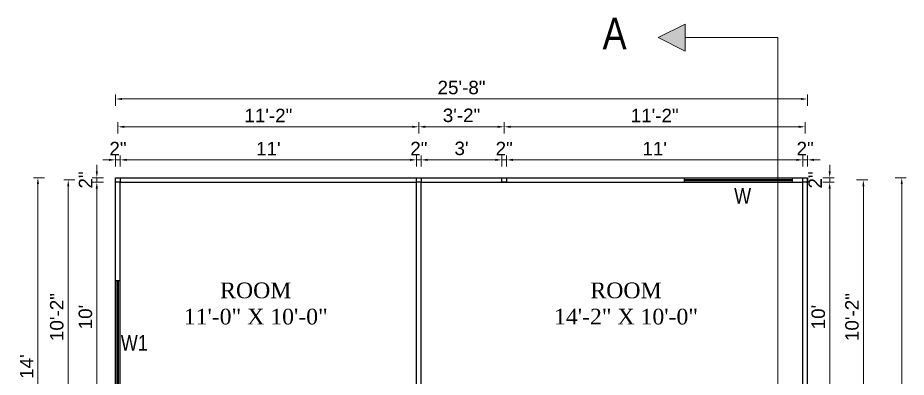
# Model space of a CAD drawing. Header units: inches. Extents: x 367408 to 389323, y -53247 to -41521.
# Drawn here: x 375802.5 to 376198.1, y -51576.1 to -51416.2 of the extents above; entities that cross this region are included whole.
import ezdxf

# ---------------------------------------------------------------- set-up
doc = ezdxf.new("R2010")
doc.units = ezdxf.units.IN
doc.header["$LTSCALE"] = 2
doc.header["$MEASUREMENT"] = 0
doc.header["$PDMODE"] = 34
doc.layers.get('0').update_dxf_attribs({"linetype": 'CONTINUOUS'})
doc.layers.get('DEFPOINTS').update_dxf_attribs({"color": 141, "linetype": 'CONTINUOUS'})
doc.layers.add('OUTLINE', color=1, linetype='CONTINUOUS', lineweight=25)
doc.layers.add('steps', color=253, linetype='CONTINUOUS', lineweight=20)
doc.styles.add('Lettring Text', font='arial.ttf')
doc.styles.get("Standard").update_dxf_attribs({"font": 'ARIALN.TTF'})
doc.dimstyles.new('Copy of Standard', dxfattribs={"dimtxt": 6, "dimasz": 2.875, "dimexe": 2, "dimexo": 4, "dimgap": 2, "dimtad": 1, "dimdec": 0, "dimrnd": 1, "dimzin": 0, "dimdsep": 46, "dimlunit": 4, "dimtxsty": 'Lettring Text', "dimcen": 0.1, "dimclrd": 7, "dimclre": 7, "dimclrt": 7, "dimazin": 0, "dimtfac": 0.645, "dimtdec": 0, "dimtmove": 1, "dimatfit": 0, "dimfxl": 3, "dimfxlon": 1, "dimtfillclr": 256, "dimtolj": 1, "dimtzin": 0, "dimlwd": -1, "dimlwe": -1, "dimarcsym": 2})

# ---------------------------------------------------------------- blocks, each defined once
blk = doc.blocks.new('*D941')
at = {"layer": 'DEFPOINTS', "color": 0, "ltscale": 0.5, "transparency": 16777216}
for p in [(375848.1, -51479.43), (375846.1, -51487.36), (375848.1, -51487.36)]:
    blk.add_point(p, dxfattribs=at)
at = {"layer": 'steps', "color": 7, "ltscale": 0.5, "transparency": 16777216}
for p, q in [((375843.22, -51479.43), (375840.35, -51479.43)), ((375846.1, -51482.43), (375846.1, -51477.43)), ((375846.1, -51479.43), (375848.1, -51479.43)), ((375848.1, -51482.43), (375848.1, -51477.43)), ((375850.97, -51479.43), (375853.85, -51479.43))]:
    blk.add_line(p, q, dxfattribs=at)
for points in [[(375843.22, -51478.95), (375843.22, -51479.91), (375846.1, -51479.43)], [(375850.97, -51478.95), (375850.97, -51479.91), (375848.1, -51479.43)]]:
    blk.add_solid(points, dxfattribs=at)
at = {"layer": 'steps', "color": 7, "ltscale": 0.5, "transparency": 16777216, "insert": (375847.15, -51474.42), "char_height": 6, "attachment_point": 5, "style": 'Lettring Text'}
blk.add_mtext('\\A1;2"', dxfattribs=at)
blk = doc.blocks.new('*D942')
at = {"layer": 'DEFPOINTS', "color": 0, "ltscale": 0.5, "transparency": 16777216}
for p in [(375980.1, -51479.43), (375848.1, -51487.36), (375980.1, -51487.36)]:
    blk.add_point(p, dxfattribs=at)
at = {"layer": 'steps', "color": 7, "ltscale": 0.5, "transparency": 16777216}
for p, q in [((375848.1, -51482.43), (375848.1, -51477.43)), ((375850.97, -51479.43), (375977.22, -51479.43)), ((375980.1, -51482.43), (375980.1, -51477.43))]:
    blk.add_line(p, q, dxfattribs=at)
for points in [[(375850.97, -51478.95), (375850.97, -51479.91), (375848.1, -51479.43)], [(375977.22, -51478.95), (375977.22, -51479.91), (375980.1, -51479.43)]]:
    blk.add_solid(points, dxfattribs=at)
at = {"layer": 'steps', "color": 7, "ltscale": 0.5, "transparency": 16777216, "insert": (375914.1, -51474.42), "char_height": 6, "attachment_point": 5, "style": 'Lettring Text'}
blk.add_mtext("\\A1;11'", dxfattribs=at)
blk = doc.blocks.new('*D943')
at = {"layer": 'DEFPOINTS', "color": 0, "ltscale": 0.5, "transparency": 16777216}
for p in [(375982.1, -51479.43), (375980.1, -51487.36), (375982.1, -51487.36)]:
    blk.add_point(p, dxfattribs=at)
at = {"layer": 'steps', "color": 7, "ltscale": 0.5, "transparency": 16777216}
for p, q in [((375977.22, -51479.43), (375974.35, -51479.43)), ((375980.1, -51482.43), (375980.1, -51477.43)), ((375980.1, -51479.43), (375982.1, -51479.43)), ((375982.1, -51482.43), (375982.1, -51477.43)), ((375984.97, -51479.43), (375987.85, -51479.43))]:
    blk.add_line(p, q, dxfattribs=at)
for points in [[(375977.22, -51478.95), (375977.22, -51479.91), (375980.1, -51479.43)], [(375984.97, -51478.95), (375984.97, -51479.91), (375982.1, -51479.43)]]:
    blk.add_solid(points, dxfattribs=at)
at = {"layer": 'steps', "color": 7, "ltscale": 0.5, "transparency": 16777216, "insert": (375981.1, -51474.42), "char_height": 6, "attachment_point": 5, "style": 'Lettring Text'}
blk.add_mtext('\\A1;2"', dxfattribs=at)
blk = doc.blocks.new('*D944')
at = {"layer": 'DEFPOINTS', "color": 0, "ltscale": 0.5, "transparency": 16777216}
for p in [(376018.1, -51479.43), (375982.1, -51487.36), (376018.1, -51487.36)]:
    blk.add_point(p, dxfattribs=at)
at = {"layer": 'steps', "color": 7, "ltscale": 0.5, "transparency": 16777216}
for p, q in [((375982.1, -51482.43), (375982.1, -51477.43)), ((375984.97, -51479.43), (376015.22, -51479.43)), ((376018.1, -51482.43), (376018.1, -51477.43))]:
    blk.add_line(p, q, dxfattribs=at)
for points in [[(375984.97, -51478.95), (375984.97, -51479.91), (375982.1, -51479.43)], [(376015.22, -51478.95), (376015.22, -51479.91), (376018.1, -51479.43)]]:
    blk.add_solid(points, dxfattribs=at)
at = {"layer": 'steps', "color": 7, "ltscale": 0.5, "transparency": 16777216, "insert": (376000.1, -51474.37), "char_height": 6, "attachment_point": 5, "style": 'Lettring Text'}
blk.add_mtext("\\A1;3'", dxfattribs=at)
blk = doc.blocks.new('*D945')
at = {"layer": 'DEFPOINTS', "color": 0, "ltscale": 0.5, "transparency": 16777216}
for p in [(376020.1, -51479.43), (376018.1, -51487.36), (376020.1, -51487.36)]:
    blk.add_point(p, dxfattribs=at)
at = {"layer": 'steps', "color": 7, "ltscale": 0.5, "transparency": 16777216}
for p, q in [((376015.22, -51479.43), (376012.35, -51479.43)), ((376018.1, -51482.43), (376018.1, -51477.43)), ((376018.1, -51479.43), (376020.1, -51479.43)), ((376020.1, -51482.43), (376020.1, -51477.43)), ((376022.97, -51479.43), (376025.85, -51479.43))]:
    blk.add_line(p, q, dxfattribs=at)
for points in [[(376015.22, -51478.95), (376015.22, -51479.91), (376018.1, -51479.43)], [(376022.97, -51478.95), (376022.97, -51479.91), (376020.1, -51479.43)]]:
    blk.add_solid(points, dxfattribs=at)
at = {"layer": 'steps', "color": 7, "ltscale": 0.5, "transparency": 16777216, "insert": (376019.1, -51474.42), "char_height": 6, "attachment_point": 5, "style": 'Lettring Text'}
blk.add_mtext('\\A1;2"', dxfattribs=at)
blk = doc.blocks.new('*D946')
at = {"layer": 'DEFPOINTS', "color": 0, "ltscale": 0.5, "transparency": 16777216}
for p in [(376152.1, -51479.43), (376020.1, -51487.36), (376152.1, -51487.36)]:
    blk.add_point(p, dxfattribs=at)
at = {"layer": 'steps', "color": 7, "ltscale": 0.5, "transparency": 16777216}
for p, q in [((376020.1, -51482.43), (376020.1, -51477.43)), ((376022.97, -51479.43), (376149.22, -51479.43)), ((376152.1, -51482.43), (376152.1, -51477.43))]:
    blk.add_line(p, q, dxfattribs=at)
for points in [[(376022.97, -51478.95), (376022.97, -51479.91), (376020.1, -51479.43)], [(376149.22, -51478.95), (376149.22, -51479.91), (376152.1, -51479.43)]]:
    blk.add_solid(points, dxfattribs=at)
at = {"layer": 'steps', "color": 7, "ltscale": 0.5, "transparency": 16777216, "insert": (376086.1, -51474.42), "char_height": 6, "attachment_point": 5, "style": 'Lettring Text'}
blk.add_mtext("\\A1;11'", dxfattribs=at)
blk = doc.blocks.new('*D947')
at = {"layer": 'DEFPOINTS', "color": 0, "ltscale": 0.5, "transparency": 16777216}
for p in [(376154.1, -51479.43), (376152.1, -51487.36), (376154.1, -51487.36)]:
    blk.add_point(p, dxfattribs=at)
at = {"layer": 'steps', "color": 7, "ltscale": 0.5, "transparency": 16777216}
for p, q in [((376149.22, -51479.43), (376146.35, -51479.43)), ((376152.1, -51482.43), (376152.1, -51477.43)), ((376152.1, -51479.43), (376154.1, -51479.43)), ((376154.1, -51482.43), (376154.1, -51477.43)), ((376156.97, -51479.43), (376159.85, -51479.43))]:
    blk.add_line(p, q, dxfattribs=at)
for points in [[(376149.22, -51478.95), (376149.22, -51479.91), (376152.1, -51479.43)], [(376156.97, -51478.95), (376156.97, -51479.91), (376154.1, -51479.43)]]:
    blk.add_solid(points, dxfattribs=at)
at = {"layer": 'steps', "color": 7, "ltscale": 0.5, "transparency": 16777216, "insert": (376153.1, -51474.42), "char_height": 6, "attachment_point": 5, "style": 'Lettring Text'}
blk.add_mtext('\\A1;2"', dxfattribs=at)
blk = doc.blocks.new('*D948')
at = {"layer": 'DEFPOINTS', "color": 0, "ltscale": 0.5, "transparency": 16777216}
for p in [(375981.1, -51464.74), (375847.1, -51488.36), (375981.1, -51488.36)]:
    blk.add_point(p, dxfattribs=at)
at = {"layer": 'steps', "color": 7, "ltscale": 0.5, "transparency": 16777216}
for p, q in [((375847.1, -51467.74), (375847.1, -51462.74)), ((375849.97, -51464.74), (375978.22, -51464.74)), ((375981.1, -51467.74), (375981.1, -51462.74))]:
    blk.add_line(p, q, dxfattribs=at)
for points in [[(375849.97, -51464.26), (375849.97, -51465.21), (375847.1, -51464.74)], [(375978.22, -51464.26), (375978.22, -51465.21), (375981.1, -51464.74)]]:
    blk.add_solid(points, dxfattribs=at)
at = {"layer": 'steps', "color": 7, "ltscale": 0.5, "transparency": 16777216, "insert": (375914.1, -51459.72), "char_height": 6, "attachment_point": 5, "style": 'Lettring Text'}
blk.add_mtext('\\A1;11\'-2"', dxfattribs=at)
blk = doc.blocks.new('*D949')
at = {"layer": 'DEFPOINTS', "color": 0, "ltscale": 0.5, "transparency": 16777216}
for p in [(376019.1, -51464.74), (375981.1, -51488.36), (376019.1, -51488.36)]:
    blk.add_point(p, dxfattribs=at)
at = {"layer": 'steps', "color": 7, "ltscale": 0.5, "transparency": 16777216}
for p, q in [((375981.1, -51467.74), (375981.1, -51462.74)), ((375983.97, -51464.74), (376016.22, -51464.74)), ((376019.1, -51467.74), (376019.1, -51462.74))]:
    blk.add_line(p, q, dxfattribs=at)
for points in [[(375983.97, -51464.26), (375983.97, -51465.21), (375981.1, -51464.74)], [(376016.22, -51464.26), (376016.22, -51465.21), (376019.1, -51464.74)]]:
    blk.add_solid(points, dxfattribs=at)
at = {"layer": 'steps', "color": 7, "ltscale": 0.5, "transparency": 16777216, "insert": (376000.1, -51459.67), "char_height": 6, "attachment_point": 5, "style": 'Lettring Text'}
blk.add_mtext('\\A1;3\'-2"', dxfattribs=at)
blk = doc.blocks.new('*D950')
at = {"layer": 'DEFPOINTS', "color": 0, "ltscale": 0.5, "transparency": 16777216}
for p in [(376153.1, -51464.74), (376019.1, -51488.36), (376153.1, -51488.36)]:
    blk.add_point(p, dxfattribs=at)
at = {"layer": 'steps', "color": 7, "ltscale": 0.5, "transparency": 16777216}
for p, q in [((376019.1, -51467.74), (376019.1, -51462.74)), ((376021.97, -51464.74), (376150.22, -51464.74)), ((376153.1, -51467.74), (376153.1, -51462.74))]:
    blk.add_line(p, q, dxfattribs=at)
for points in [[(376021.97, -51464.26), (376021.97, -51465.21), (376019.1, -51464.74)], [(376150.22, -51464.26), (376150.22, -51465.21), (376153.1, -51464.74)]]:
    blk.add_solid(points, dxfattribs=at)
at = {"layer": 'steps', "color": 7, "ltscale": 0.5, "transparency": 16777216, "insert": (376086.1, -51459.72), "char_height": 6, "attachment_point": 5, "style": 'Lettring Text'}
blk.add_mtext('\\A1;11\'-2"', dxfattribs=at)
blk = doc.blocks.new('*D951')
at = {"layer": 'DEFPOINTS', "color": 0, "ltscale": 0.5, "transparency": 16777216}
for p in [(376154.1, -51452.36), (375846.1, -51487.36), (376154.1, -51487.36)]:
    blk.add_point(p, dxfattribs=at)
at = {"layer": 'steps', "color": 7, "ltscale": 0.5, "transparency": 16777216}
for p, q in [((375846.1, -51455.36), (375846.1, -51450.36)), ((375848.97, -51452.36), (376151.22, -51452.36)), ((376154.1, -51455.36), (376154.1, -51450.36))]:
    blk.add_line(p, q, dxfattribs=at)
for points in [[(375848.97, -51451.88), (375848.97, -51452.84), (375846.1, -51452.36)], [(376151.22, -51451.88), (376151.22, -51452.84), (376154.1, -51452.36)]]:
    blk.add_solid(points, dxfattribs=at)
at = {"layer": 'steps', "color": 7, "ltscale": 0.5, "transparency": 16777216, "insert": (376000.1, -51447.29), "char_height": 6, "attachment_point": 5, "style": 'Lettring Text'}
blk.add_mtext('\\A1;25\'-8"', dxfattribs=at)
blk = doc.blocks.new('*D968')
at = {"layer": 'DEFPOINTS', "color": 0, "ltscale": 0.5, "transparency": 16777216}
for p in [(375846.1, -51487.36), (375837.72, -51489.36), (375846.1, -51489.36)]:
    blk.add_point(p, dxfattribs=at)
at = {"layer": 'steps', "color": 7, "ltscale": 0.5, "transparency": 16777216}
for p, q in [((375837.72, -51484.49), (375837.72, -51481.61)), ((375840.72, -51487.36), (375835.72, -51487.36)), ((375837.72, -51487.36), (375837.72, -51489.36)), ((375840.72, -51489.36), (375835.72, -51489.36)), ((375837.72, -51492.24), (375837.72, -51495.11))]:
    blk.add_line(p, q, dxfattribs=at)
for points in [[(375837.24, -51484.49), (375838.2, -51484.49), (375837.72, -51487.36)], [(375837.24, -51492.24), (375838.2, -51492.24), (375837.72, -51489.36)]]:
    blk.add_solid(points, dxfattribs=at)
at = {"layer": 'steps', "color": 7, "ltscale": 0.5, "transparency": 16777216, "insert": (375832.71, -51488.36), "char_height": 6, "attachment_point": 5, "rotation": 90, "style": 'Lettring Text'}
blk.add_mtext('\\A1;2"', dxfattribs=at)
blk = doc.blocks.new('*D969')
at = {"layer": 'DEFPOINTS', "color": 0, "ltscale": 0.5, "transparency": 16777216}
for p in [(375846.1, -51489.36), (375837.72, -51609.36), (375846.1, -51609.36)]:
    blk.add_point(p, dxfattribs=at)
at = {"layer": 'steps', "color": 7, "ltscale": 0.5, "transparency": 16777216}
for p, q in [((375840.72, -51489.36), (375835.72, -51489.36)), ((375837.72, -51492.24), (375837.72, -51606.49)), ((375840.72, -51609.36), (375835.72, -51609.36))]:
    blk.add_line(p, q, dxfattribs=at)
for points in [[(375837.24, -51492.24), (375838.2, -51492.24), (375837.72, -51489.36)], [(375837.24, -51606.49), (375838.2, -51606.49), (375837.72, -51609.36)]]:
    blk.add_solid(points, dxfattribs=at)
at = {"layer": 'steps', "color": 7, "ltscale": 0.5, "transparency": 16777216, "insert": (375832.66, -51549.36), "char_height": 6, "attachment_point": 5, "rotation": 90, "style": 'Lettring Text'}
blk.add_mtext("\\A1;10'", dxfattribs=at)
blk = doc.blocks.new('*D975')
at = {"layer": 'DEFPOINTS', "color": 0, "ltscale": 0.5, "transparency": 16777216}
for p in [(375847.1, -51488.36), (375824.99, -51610.36), (375847.1, -51610.36)]:
    blk.add_point(p, dxfattribs=at)
at = {"layer": 'steps', "color": 7, "ltscale": 0.5, "transparency": 16777216}
for p, q in [((375827.99, -51488.36), (375822.99, -51488.36)), ((375824.99, -51491.24), (375824.99, -51607.49)), ((375827.99, -51610.36), (375822.99, -51610.36))]:
    blk.add_line(p, q, dxfattribs=at)
for points in [[(375824.51, -51491.24), (375825.47, -51491.24), (375824.99, -51488.36)], [(375824.51, -51607.49), (375825.47, -51607.49), (375824.99, -51610.36)]]:
    blk.add_solid(points, dxfattribs=at)
at = {"layer": 'steps', "color": 7, "ltscale": 0.5, "transparency": 16777216, "insert": (375819.92, -51549.36), "char_height": 6, "attachment_point": 5, "rotation": 90, "style": 'Lettring Text'}
blk.add_mtext('\\A1;10\'-2"', dxfattribs=at)
blk = doc.blocks.new('*D978')
at = {"layer": 'DEFPOINTS', "color": 0, "ltscale": 0.5, "transparency": 16777216}
for p in [(375846.1, -51487.36), (375811.48, -51655.36), (375846.1, -51655.36)]:
    blk.add_point(p, dxfattribs=at)
at = {"layer": 'steps', "color": 7, "ltscale": 0.5, "transparency": 16777216}
for p, q in [((375814.48, -51487.36), (375809.48, -51487.36)), ((375811.48, -51490.24), (375811.48, -51652.49)), ((375814.48, -51655.36), (375809.48, -51655.36))]:
    blk.add_line(p, q, dxfattribs=at)
for points in [[(375811, -51490.24), (375811.96, -51490.24), (375811.48, -51487.36)], [(375811, -51652.49), (375811.96, -51652.49), (375811.48, -51655.36)]]:
    blk.add_solid(points, dxfattribs=at)
at = {"layer": 'steps', "color": 7, "ltscale": 0.5, "transparency": 16777216, "insert": (375806.46, -51571.36), "char_height": 6, "attachment_point": 5, "rotation": 90, "style": 'Lettring Text'}
blk.add_mtext("\\A1;14'", dxfattribs=at)
blk = doc.blocks.new('*D980')
at = {"layer": 'DEFPOINTS', "color": 0, "ltscale": 0.5, "transparency": 16777216}
for p in [(376154.1, -51487.36), (376154.1, -51489.36), (376164.03, -51489.36)]:
    blk.add_point(p, dxfattribs=at)
at = {"layer": 'steps', "color": 7, "ltscale": 0.5, "transparency": 16777216}
for p, q in [((376164.03, -51484.49), (376164.03, -51481.61)), ((376161.03, -51487.36), (376166.03, -51487.36)), ((376164.03, -51487.36), (376164.03, -51489.36)), ((376161.03, -51489.36), (376166.03, -51489.36)), ((376164.03, -51492.24), (376164.03, -51495.11))]:
    blk.add_line(p, q, dxfattribs=at)
for points in [[(376163.56, -51484.49), (376164.51, -51484.49), (376164.03, -51487.36)], [(376163.56, -51492.24), (376164.51, -51492.24), (376164.03, -51489.36)]]:
    blk.add_solid(points, dxfattribs=at)
at = {"layer": 'steps', "color": 7, "ltscale": 0.5, "transparency": 16777216, "insert": (376157.56, -51488.36), "char_height": 6, "attachment_point": 5, "rotation": 90, "style": 'Lettring Text'}
blk.add_mtext('\\A1;2"', dxfattribs=at)
blk = doc.blocks.new('*D981')
at = {"layer": 'DEFPOINTS', "color": 0, "ltscale": 0.5, "transparency": 16777216}
for p in [(376154.1, -51489.36), (376154.1, -51609.36), (376164.03, -51609.36)]:
    blk.add_point(p, dxfattribs=at)
at = {"layer": 'steps', "color": 7, "ltscale": 0.5, "transparency": 16777216}
for p, q in [((376161.03, -51489.36), (376166.03, -51489.36)), ((376164.03, -51492.24), (376164.03, -51606.49)), ((376161.03, -51609.36), (376166.03, -51609.36))]:
    blk.add_line(p, q, dxfattribs=at)
for points in [[(376163.56, -51492.24), (376164.51, -51492.24), (376164.03, -51489.36)], [(376163.56, -51606.49), (376164.51, -51606.49), (376164.03, -51609.36)]]:
    blk.add_solid(points, dxfattribs=at)
at = {"layer": 'steps', "color": 7, "ltscale": 0.5, "transparency": 16777216, "insert": (376158.97, -51549.36), "char_height": 6, "attachment_point": 5, "rotation": 90, "style": 'Lettring Text'}
blk.add_mtext("\\A1;10'", dxfattribs=at)
blk = doc.blocks.new('*D986')
at = {"layer": 'DEFPOINTS', "color": 0, "ltscale": 0.5, "transparency": 16777216}
for p in [(376153.1, -51488.36), (376179.03, -51488.36), (376153.1, -51610.36)]:
    blk.add_point(p, dxfattribs=at)
at = {"layer": 'steps', "color": 7, "ltscale": 0.5, "transparency": 16777216}
for p, q in [((376176.03, -51488.36), (376181.03, -51488.36)), ((376179.03, -51607.49), (376179.03, -51491.24)), ((376176.03, -51610.36), (376181.03, -51610.36))]:
    blk.add_line(p, q, dxfattribs=at)
for points in [[(376178.55, -51491.24), (376179.51, -51491.24), (376179.03, -51488.36)], [(376178.55, -51607.49), (376179.51, -51607.49), (376179.03, -51610.36)]]:
    blk.add_solid(points, dxfattribs=at)
at = {"layer": 'steps', "color": 7, "ltscale": 0.5, "transparency": 16777216, "insert": (376173.97, -51549.36), "char_height": 6, "attachment_point": 5, "rotation": 90, "style": 'Lettring Text'}
blk.add_mtext('\\A1;10\'-2"', dxfattribs=at)
blk = doc.blocks.new('*D987')
at = {"layer": 'DEFPOINTS', "color": 0, "ltscale": 0.5, "transparency": 16777216}
for p in [(376154.1, -51487.36), (376154.1, -51733.71), (376196.11, -51733.71)]:
    blk.add_point(p, dxfattribs=at)
at = {"layer": 'steps', "color": 7, "ltscale": 0.5, "transparency": 16777216}
for p, q in [((376193.11, -51487.36), (376198.11, -51487.36)), ((376196.11, -51490.24), (376196.11, -51730.83)), ((376193.11, -51733.71), (376198.11, -51733.71))]:
    blk.add_line(p, q, dxfattribs=at)
for points in [[(376195.63, -51490.24), (376196.59, -51490.24), (376196.11, -51487.36)], [(376195.63, -51730.83), (376196.59, -51730.83), (376196.11, -51733.71)]]:
    blk.add_solid(points, dxfattribs=at)
at = {"layer": 'steps', "color": 7, "ltscale": 0.5, "transparency": 16777216, "insert": (376191.04, -51610.53), "char_height": 6, "attachment_point": 5, "rotation": 90, "style": 'Lettring Text'}
blk.add_mtext('\\A1;20\'-6"', dxfattribs=at)

msp = doc.modelspace()

# ---------------------------------------------------------------- hatches: boundary and pattern name
at = {"linetype": 'ByBlock', "lineweight": 5}
msp.add_hatch(color=7, dxfattribs=at).paths.add_polyline_path([(376087.72, -51425.06), (376099.72, -51431.06), (376099.72, -51419.06)])

# ---------------------------------------------------------------- linework, layer by layer
at = {"color": 7, "linetype": 'ByBlock', "lineweight": 5}
for p, q in [((376087.72, -51425.06), (376099.72, -51419.06)), ((376099.72, -51431.06), (376099.72, -51419.06)), ((376099.72, -51431.06), (376087.72, -51425.06)), ((376140.89, -51425.06), (376099.72, -51425.06)), ((376140.89, -51795.8), (376140.89, -51425.06))]:
    msp.add_line(p, q, dxfattribs=at)
at = {"layer": 'OUTLINE'}
for p, q in [((375846.1, -51611.36), (375846.1, -51487.36)), ((375846.1, -51487.36), (376154.1, -51487.36)), ((376099.25, -51487.36), (376099.25, -51489.36)), ((376099.25, -51488.11), (376147.25, -51488.11)), ((376099.25, -51488.61), (376147.25, -51488.61)), ((376147.25, -51487.36), (376147.25, -51489.36)), ((376154.1, -51733.71), (376154.1, -51487.36)), ((375848.1, -51609.36), (375848.1, -51489.36)), ((375848.1, -51489.36), (375980.1, -51489.36)), ((375980.1, -51609.36), (375980.1, -51489.36)), ((375982.1, -51609.36), (375982.1, -51489.36)), ((375982.1, -51489.36), (376152.1, -51489.36)), ((376152.1, -51609.36), (376152.1, -51489.36)), ((375846.1, -51533.06), (375848.1, -51533.06)), ((375846.85, -51593.06), (375846.85, -51533.06)), ((375847.35, -51593.06), (375847.35, -51533.06))]:
    msp.add_line(p, q, dxfattribs=at)
for points in [[(375846.1, -51487.36), (375848.1, -51487.36), (375848.1, -51489.36), (375846.1, -51489.36)], [(375980.1, -51487.36), (375982.1, -51487.36), (375982.1, -51489.36), (375980.1, -51489.36)], [(376018.1, -51487.36), (376020.1, -51487.36), (376020.1, -51489.36), (376018.1, -51489.36)], [(376152.1, -51487.36), (376154.1, -51487.36), (376154.1, -51489.36), (376152.1, -51489.36)]]:
    msp.add_lwpolyline(points, close=True, dxfattribs=at)

# ---------------------------------------------------------------- texts
at = {"color": 7, "linetype": 'ByBlock', "lineweight": 5, "insert": (376073.61, -51430.24), "char_height": 14, "width": 26.5803, "attachment_point": 9}
msp.add_mtext('A', dxfattribs=at)
at = {"layer": 'steps', "color": 7, "ltscale": 0.3, "char_height": 7, "attachment_point": 8}
for s, insert in [('W', (376125.27, -51498.94)), ('W1', (375854.41, -51564.35))]:
    msp.add_mtext_dynamic_manual_height_columns(s, width=18.6213, gutter_width=40, heights=[0], dxfattribs=dict(at, insert=insert))
at = {"layer": 'steps', "color": 7, "ltscale": 0.3, "char_height": 7, "attachment_point": 2}
for s, insert, width in [('{\\fTimes New Roman|b0|i0|c0|p18;ROOM \\P11\'-0" X 10\'-0"}', (375908.49, -51533.98), 72.2596), ('{\\fTimes New Roman|b0|i0|c0|p18;ROOM \\P14\'-2" X 10\'-0"}', (376073.35, -51533.98), 76.0408)]:
    msp.add_mtext(s, dxfattribs=dict(at, insert=insert, width=width))

# ---------------------------------------------------------------- dimensions: what is measured, and where the dimension line sits
at = {"layer": 'steps', "ltscale": 0.5}
for base, p1, p2, picture, middle in [((376154.1, -51452.36), (375846.1, -51487.36), (376154.1, -51487.36), '*D951', (376000.1, -51447.29)), ((375981.1, -51464.74), (375847.1, -51488.36), (375981.1, -51488.36), '*D948', (375914.1, -51459.72)), ((376019.1, -51464.74), (375981.1, -51488.36), (376019.1, -51488.36), '*D949', (376000.1, -51459.67)), ((376153.1, -51464.74), (376019.1, -51488.36), (376153.1, -51488.36), '*D950', (376086.1, -51459.72)), ((375980.1, -51479.43), (375848.1, -51487.36), (375980.1, -51487.36), '*D942', (375914.1, -51474.42)), ((376018.1, -51479.43), (375982.1, -51487.36), (376018.1, -51487.36), '*D944', (376000.1, -51474.37)), ((376152.1, -51479.43), (376020.1, -51487.36), (376152.1, -51487.36), '*D946', (376086.1, -51474.42))]:
    dim = msp.add_linear_dim(base=base, p1=p1, p2=p2, dimstyle='Copy of Standard', dxfattribs=at)
    dim.commit()
    dim.dimension.update_dxf_attribs({"geometry": picture, "text_midpoint": middle})
for base, p1, p2, picture, middle in [((375848.1, -51479.43), (375846.1, -51487.36), (375848.1, -51487.36), '*D941', (375847.15, -51479.43)), ((375982.1, -51479.43), (375980.1, -51487.36), (375982.1, -51487.36), '*D943', (375981.1, -51479.43)), ((376020.1, -51479.43), (376018.1, -51487.36), (376020.1, -51487.36), '*D945', (376019.1, -51479.43)), ((376154.1, -51479.43), (376152.1, -51487.36), (376154.1, -51487.36), '*D947', (376153.1, -51479.43))]:
    dim = msp.add_linear_dim(base=base, p1=p1, p2=p2, dimstyle='Copy of Standard', dxfattribs=at)
    dim.commit()
    dim.dimension.update_dxf_attribs({"geometry": picture, "text_midpoint": middle, "dimtype": 160})
for base, p1, p2, picture, middle in [((375837.72, -51489.36), (375846.1, -51487.36), (375846.1, -51489.36), '*D968', (375837.72, -51488.36)), ((376164.03, -51489.36), (376154.1, -51487.36), (376154.1, -51489.36), '*D980', (376162.57, -51488.36))]:
    dim = msp.add_linear_dim(base=base, p1=p1, p2=p2, angle=90, dimstyle='Copy of Standard', dxfattribs=at)
    dim.commit()
    dim.dimension.update_dxf_attribs({"geometry": picture, "text_midpoint": middle, "dimtype": 160})
for base, p1, p2, picture, middle in [((375811.48, -51655.36), (375846.1, -51487.36), (375846.1, -51655.36), '*D978', (375806.46, -51571.36)), ((375824.99, -51610.36), (375847.1, -51488.36), (375847.1, -51610.36), '*D975', (375819.92, -51549.36)), ((376179.03, -51488.36), (376153.1, -51610.36), (376153.1, -51488.36), '*D986', (376173.97, -51549.36)), ((376196.11, -51733.71), (376154.1, -51487.36), (376154.1, -51733.71), '*D987', (376191.04, -51610.53)), ((375837.72, -51609.36), (375846.1, -51489.36), (375846.1, -51609.36), '*D969', (375832.66, -51549.36)), ((376164.03, -51609.36), (376154.1, -51489.36), (376154.1, -51609.36), '*D981', (376158.97, -51549.36))]:
    dim = msp.add_linear_dim(base=base, p1=p1, p2=p2, angle=90, dimstyle='Copy of Standard', dxfattribs=at)
    dim.commit()
    dim.dimension.update_dxf_attribs({"geometry": picture, "text_midpoint": middle})

doc.saveas('drawing.dxf')
